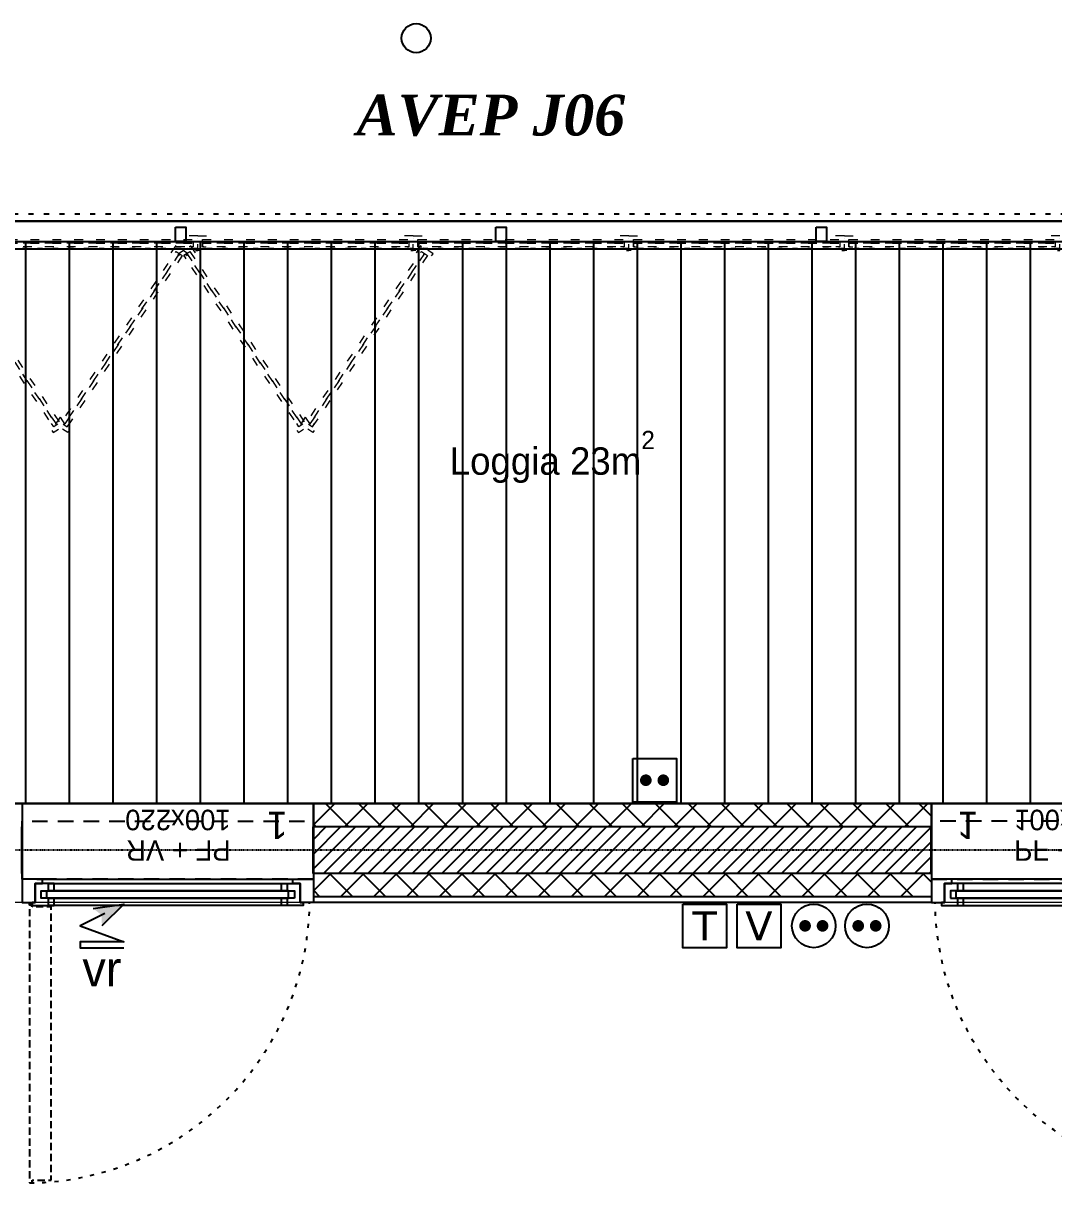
# Model space of a CAD drawing. Header units: centimetres. Extents: x 2648 to 12729, y 1890 to 6224.
# Drawn here: x 10297.7 to 10651.3, y 4779.8 to 5185.2 of the extents above; entities that cross this region are included whole.
import ezdxf

# ---------------------------------------------------------------- set-up
doc = ezdxf.new("R2010")
doc.units = ezdxf.units.CM
for name, pattern in [('ACAD_ISO03W100', [0.295276, 0.11811, -0.177165]), ('Style de ligne -1', [0.41664, 0.20828, -0.20836]), ('Style de ligne -14', [0.147638, 0.098425, -0.049213]), ('Style de ligne -17', [0.347222, 0.20828, -0.138942]), ('Style de ligne -18', [0.164042, 0.054681, -0.109361]), ('Style de ligne -5', [0.20828, 0.069425, -0.138855])]:
    doc.linetypes.add(name, pattern=pattern)
for name, color, linetype in [('B aménagement intérieur', 252, 'Continuous'), ('B GÈnÈral_Hatch', 252, 'Continuous'), ('B Général', 252, 'Continuous'), ('C ANNOTATIONS-axes horizontaux', 252, 'Style de ligne -1'), ('C ANNOTATIONS-prestations', 252, 'Continuous'), ('D SURFACES-shab', 252, 'Continuous'), ('Général', 252, 'Continuous'), ('prlm-EAU-EPEXT', 145, 'Continuous')]:
    doc.layers.add(name, color=color, linetype=linetype)
for name, color, linetype, lineweight in [('B BATI-lumon', 252, 'Continuous', 20), ('prlm-ELEC-CFA', 1, 'Continuous', 25), ('prlm-ELEC-CFO', 10, 'Continuous', 25), ('w_.prlm-EAU-EPEXT', 252, 'Continuous', 18)]:
    doc.layers.add(name, color=color, linetype=linetype, lineweight=lineweight)
doc.layers.add('prlm-ZEROPLOT', color=254, linetype='Continuous', plot=False)
doc.styles.add('Eurostile', font='Eurosti.TTF')
doc.styles.add('Eurostile (bold)', font='Eurostib.TTF')
doc.styles.add('prlm-eau-ep', font='timesbi.ttf', dxfattribs={"height": 18})
doc.styles.add('prlm-elec-cfo', font='comic.ttf', dxfattribs={"height": 12})
doc.styles.get("Standard").update_dxf_attribs({"font": 'isocp.shx', "height": 15})
doc.styles.add('Times New Roman (bold italic)', font='timesbi.ttf')
pattern_1 = [(-135, (0, 0), (5.656854, -5.656854), []), (-45, (0, 0), (-5.656854, -5.656854), [])]

# ---------------------------------------------------------------- blocks, each defined once
blk = doc.blocks.new('B 80.Groupe-10-1')
at = {"layer": 'B Général', "linetype": 'Continuous'}
for p, q in [((9810.48, 5117.4), (11031.39, 5117.4)), ((10298.33, 5110.39), (10298.33, 4917.39)), ((10313.33, 5110.39), (10313.33, 4917.39)), ((10328.33, 5110.39), (10328.33, 4917.39)), ((10343.33, 5110.39), (10343.33, 4917.39)), ((10358.33, 5110.39), (10358.33, 4917.39)), ((10373.33, 5110.39), (10373.33, 4917.39)), ((10388.33, 5110.39), (10388.33, 4917.39)), ((10403.33, 5110.39), (10403.33, 4917.39)), ((10418.33, 5110.39), (10418.33, 4917.39)), ((10433.33, 5110.39), (10433.33, 4917.39)), ((10448.33, 5110.39), (10448.33, 4917.39)), ((10463.33, 5110.39), (10463.33, 4917.39)), ((10478.33, 5110.39), (10478.33, 4917.39)), ((10493.33, 5110.39), (10493.33, 4917.39)), ((10508.33, 5110.39), (10508.33, 4917.39)), ((10523.33, 5110.39), (10523.33, 4917.39)), ((10538.33, 5110.39), (10538.33, 4917.39)), ((10553.33, 5110.39), (10553.33, 4917.39)), ((10568.33, 5110.39), (10568.33, 4917.39)), ((10583.33, 5110.39), (10583.33, 4917.39)), ((10598.33, 5110.39), (10598.33, 4917.39)), ((10613.33, 5110.39), (10613.33, 4917.39)), ((10628.33, 5110.39), (10628.33, 4917.39)), ((10643.33, 5110.39), (10643.33, 4917.39))]:
    blk.add_line(p, q, dxfattribs=at)
at = {"layer": 'B Général', "linetype": 'Style de ligne -5', "ltscale": 25.4, "flags": 128}
blk.add_lwpolyline([(11031.39, 4893.39), (11019.43, 4893.39), (11019.43, 5107.88), (9810.48, 5107.88), (9810.48, 5119.84), (11031.39, 5119.84)], close=True, dxfattribs=at)
at = {"layer": 'B Général', "linetype": 'Continuous', "flags": 128}
for points in [[(10349.83, 5115.34), (10353.33, 5115.34), (10353.33, 5110.34), (10349.83, 5110.34)], [(10459.83, 5115.34), (10463.33, 5115.34), (10463.33, 5110.34), (10459.83, 5110.34)], [(10569.83, 5115.34), (10573.33, 5115.34), (10573.33, 5110.34), (10569.83, 5110.34)], [(11031.39, 4893.39), (10859.39, 4893.39), (10859.39, 4917.39), (9810.48, 4917.39), (9810.48, 5110.34), (11031.39, 5110.34)]]:
    blk.add_lwpolyline(points, close=True, dxfattribs=at)
blk = doc.blocks.new('B 80.T3 BS 107 (2D)')
at = {"layer": 'D SURFACES-shab', "lineweight": 18, "flags": 128}
blk.add_lwpolyline([(-138.3, 43.58), (-69.24, 43.59), (-69.27, 129.5), (78.3, 129.5), (78.3, 43.58), (498.3, 43.58), (498.3, -328.51), (-138.3, -328.51)], close=True, dxfattribs=at)
blk = doc.blocks.new('B 80.PF 100.220 + VR')
at = {"layer": 'B Général', "linetype": 'Continuous'}
for p, q in [((-50, 7), (-50, 17)), ((50, 7), (50, 17))]:
    blk.add_line(p, q, dxfattribs=at)
at = {"layer": 'B Général'}
blk.add_line((45, 9), (-45, 9), dxfattribs=at)
at = {"layer": 'B Général', "linetype": 'Continuous', "lineweight": 35}
for p, q in [((-50, 7), (-50, -9)), ((50, 7), (50, -9))]:
    blk.add_line(p, q, dxfattribs=at)
at = {"layer": 'B Général', "linetype": 'Style de ligne -14', "ltscale": 25.4, "flags": 128}
blk.add_lwpolyline([(47.5, 113.27), (46.5, 113.27), (46.5, 112.27), (40, 112.27), (40, 18.5), (46.5, 18.5), (46.5, 17.5), (47.5, 17.5)], close=True, dxfattribs=at)
at = {"layer": 'B Général', "flags": 128}
for points in [[(-43, 10.5), (-43, 9), (-50, 9), (-50, 17), (-45.5, 17), (-45.5, 10.5)], [(-41, 18), (41, 18), (41, 15.5), (-41, 15.5)], [(43, 10.5), (43, 9), (50, 9), (50, 17), (45.5, 17), (45.5, 10.5)], [(-43.5, 15.5), (43.5, 15.5), (43.5, 13), (-43.5, 13)], [(-41, 13), (41, 13), (41, 10.5), (-41, 10.5)]]:
    blk.add_lwpolyline(points, close=True, dxfattribs=at)
at = {"layer": 'B Général', "linetype": 'Continuous', "flags": 128}
for points in [[(-39, 15.5), (-41.5, 15.5), (-41.5, 13), (-39, 13), (-39, 10.5), (-45.5, 10.5), (-45.5, 17), (-46.5, 17), (-46.5, 18), (-39, 18)], [(39, 15.5), (41.5, 15.5), (41.5, 13), (39, 13), (39, 10.5), (45.5, 10.5), (45.5, 17), (46.5, 17), (46.5, 18), (39, 18)]]:
    blk.add_lwpolyline(points, close=True, dxfattribs=at)
at = {"layer": 'B Général', "linetype": 'Style de ligne -17', "ltscale": 25.4, "flags": 128}
blk.add_lwpolyline([(-50, 9), (50, 9), (50, -11), (-50, -11)], close=True, dxfattribs=at)
at = {"layer": 'B Général', "flags": 128}
blk.add_lwpolyline([(-50, -9), (-50, -17), (50, -17), (50, -9)], dxfattribs=at)
at = {"layer": 'B Général'}
blk.add_circle((47, 17.5), 0.5, dxfattribs=at)
at = {"layer": 'B Général', "linetype": 'Style de ligne -18', "ltscale": 25.4}
blk.add_arc((48.78, 15.78), 97.5, 90.8973, 179.2823, dxfattribs=at)
at = {"layer": 'B Général', "insert": (-21.61, 2.65), "char_height": 7.059, "attachment_point": 1, "rotation": 360, "line_spacing_factor": 0.894142, "style": 'Eurostile'}
blk.add_mtext('PF + VR', dxfattribs=at)
at = {"layer": 'C ANNOTATIONS-prestations', "attachment_point": 1, "rotation": 360, "line_spacing_factor": 0.894142}
for s, insert, char_height, style in [('1', (-41.14, -4.77), 9.41, 'Eurostile (bold)'), ('100x220', (-21.61, -7.83), 7.059, 'Eurostile')]:
    blk.add_mtext(s, dxfattribs=dict(at, insert=insert, char_height=char_height, style=style))
blk = doc.blocks.new('B 80.w_.xi.epext')
at = {"layer": 'w_.prlm-EAU-EPEXT', "linetype": 'Continuous', "lineweight": 18}
blk.add_circle((0, 0), 5, dxfattribs=at)
blk = doc.blocks.new('B 80.Groupe-28-1')
at = {"layer": 'w_.prlm-EAU-EPEXT'}
blk.add_blockref('B 80.w_.xi.epext', (10432.48, 5180.18), dxfattribs=at)
at = {"layer": 'w_.prlm-EAU-EPEXT', "insert": (10411.99, 5160.77), "char_height": 13.989, "width": 127.276, "attachment_point": 1, "line_spacing_factor": 1.004802, "style": 'Times New Roman (bold italic)'}
blk.add_mtext('AVEP J06', dxfattribs=at)
blk = doc.blocks.new('B 80.Groupe-30-1')
at = {"layer": 'B BATI-lumon', "linetype": 'ACAD_ISO03W100', "ltscale": 25.4, "flags": 128}
for points in [[(10283.5, 5112.3), (10287, 5112.3), (10287, 5111.06), (10285.08, 5111.06), (10285.08, 5108.56), (10287, 5108.56), (10287, 5107.3), (10283.5, 5107.3), (10283.5, 5111.3), (10283.5, 5111.3)], [(10285.08, 5111.06), (10355.92, 5111.06), (10355.92, 5109.81), (10285.08, 5109.81)], [(10285.08, 5109.81), (10355.92, 5109.81), (10355.92, 5108.56), (10285.08, 5108.56)], [(10357.5, 5112.3), (10354, 5112.3), (10354, 5111.06), (10355.92, 5111.06), (10355.92, 5108.56), (10354, 5108.56), (10354, 5107.3), (10357.5, 5107.3), (10357.5, 5111.3), (10357.5, 5111.3)]]:
    blk.add_lwpolyline(points, close=True, dxfattribs=at)
blk = doc.blocks.new('B 80.Groupe-31-1')
at = {"layer": 'B BATI-lumon', "linetype": 'ACAD_ISO03W100', "ltscale": 25.4, "flags": 128}
for points in [[(10357.5, 5112.3), (10361, 5112.3), (10361, 5111.06), (10359.08, 5111.06), (10359.08, 5108.56), (10361, 5108.56), (10361, 5107.3), (10357.5, 5107.3), (10357.5, 5111.3), (10357.5, 5111.3)], [(10359.08, 5111.06), (10429.92, 5111.06), (10429.92, 5109.81), (10359.08, 5109.81)], [(10359.08, 5109.81), (10429.92, 5109.81), (10429.92, 5108.56), (10359.08, 5108.56)], [(10431.5, 5112.3), (10428, 5112.3), (10428, 5111.06), (10429.92, 5111.06), (10429.92, 5108.56), (10428, 5108.56), (10428, 5107.3), (10431.5, 5107.3), (10431.5, 5111.3), (10431.5, 5111.3)]]:
    blk.add_lwpolyline(points, close=True, dxfattribs=at)
blk = doc.blocks.new('B 80.Groupe-32-1')
at = {"layer": 'B BATI-lumon', "linetype": 'ACAD_ISO03W100', "ltscale": 25.4, "flags": 128}
for points in [[(10431.5, 5112.3), (10435, 5112.3), (10435, 5111.06), (10433.08, 5111.06), (10433.08, 5108.56), (10435, 5108.56), (10435, 5107.3), (10431.5, 5107.3), (10431.5, 5111.3), (10431.5, 5111.3)], [(10433.08, 5111.06), (10503.92, 5111.06), (10503.92, 5109.81), (10433.08, 5109.81)], [(10433.08, 5109.81), (10503.92, 5109.81), (10503.92, 5108.56), (10433.08, 5108.56)], [(10505.5, 5112.3), (10502, 5112.3), (10502, 5111.06), (10503.92, 5111.06), (10503.92, 5108.56), (10502, 5108.56), (10502, 5107.3), (10505.5, 5107.3), (10505.5, 5111.3), (10505.5, 5111.3)]]:
    blk.add_lwpolyline(points, close=True, dxfattribs=at)
blk = doc.blocks.new('B 80.Groupe-47-1')
at = {"layer": 'B BATI-lumon', "linetype": 'ACAD_ISO03W100', "ltscale": 25.4, "flags": 128}
for points in [[(10270.74, 5108.95), (10272.69, 5106.04), (10271.66, 5105.35), (10270.59, 5106.95), (10268.51, 5105.55), (10269.58, 5103.96), (10268.54, 5103.25), (10266.59, 5106.16), (10269.91, 5108.39), (10269.91, 5108.39)], [(10269.55, 5106.25), (10309.05, 5047.44), (10308.01, 5046.74), (10268.51, 5105.55)], [(10270.59, 5106.95), (10310.09, 5048.13), (10309.05, 5047.44), (10269.55, 5106.25)], [(10312, 5047.52), (10310.05, 5050.42), (10309.02, 5049.73), (10310.09, 5048.13), (10308.01, 5046.74), (10306.94, 5048.34), (10305.9, 5047.64), (10307.85, 5044.73), (10311.17, 5046.96), (10311.17, 5046.96)]]:
    blk.add_lwpolyline(points, close=True, dxfattribs=at)
blk = doc.blocks.new('B 80.Groupe-48-1')
at = {"layer": 'B BATI-lumon', "linetype": 'ACAD_ISO03W100', "ltscale": 25.4, "flags": 128}
for points in [[(10349.94, 5108.95), (10347.98, 5106.04), (10349.02, 5105.35), (10350.09, 5106.95), (10352.17, 5105.55), (10351.09, 5103.96), (10352.14, 5103.25), (10354.09, 5106.16), (10350.77, 5108.39), (10350.77, 5108.39)], [(10351.13, 5106.25), (10311.62, 5047.44), (10310.59, 5048.13), (10350.09, 5106.95)], [(10352.16, 5105.55), (10312.66, 5046.74), (10311.62, 5047.44), (10351.13, 5106.25)], [(10308.68, 5047.52), (10310.63, 5050.42), (10311.66, 5049.73), (10310.59, 5048.13), (10312.67, 5046.74), (10313.74, 5048.34), (10314.78, 5047.64), (10312.83, 5044.73), (10309.51, 5046.96), (10309.51, 5046.96)]]:
    blk.add_lwpolyline(points, close=True, dxfattribs=at)
blk = doc.blocks.new('B 80.Groupe-53-1')
at = {"layer": 'B BATI-lumon', "linetype": 'ACAD_ISO03W100', "ltscale": 25.4, "flags": 128}
for points in [[(10579.5, 5112.3), (10583, 5112.3), (10583, 5111.06), (10581.08, 5111.06), (10581.08, 5108.56), (10583, 5108.56), (10583, 5107.3), (10579.5, 5107.3), (10579.5, 5111.3), (10579.5, 5111.3)], [(10581.08, 5111.06), (10651.92, 5111.06), (10651.92, 5109.81), (10581.08, 5109.81)], [(10581.08, 5109.81), (10651.92, 5109.81), (10651.92, 5108.56), (10581.08, 5108.56)], [(10653.5, 5112.3), (10650, 5112.3), (10650, 5111.06), (10651.92, 5111.06), (10651.92, 5108.56), (10650, 5108.56), (10650, 5107.3), (10653.5, 5107.3), (10653.5, 5111.3), (10653.5, 5111.3)]]:
    blk.add_lwpolyline(points, close=True, dxfattribs=at)
blk = doc.blocks.new('B 80.Groupe-55-1')
at = {"layer": 'B BATI-lumon', "linetype": 'ACAD_ISO03W100', "ltscale": 25.4, "flags": 128}
for points in [[(10354.92, 5108.95), (10356.87, 5106.04), (10355.84, 5105.35), (10354.77, 5106.95), (10352.69, 5105.55), (10353.76, 5103.96), (10352.72, 5103.25), (10350.77, 5106.16), (10354.09, 5108.39), (10354.09, 5108.39)], [(10353.73, 5106.25), (10393.23, 5047.44), (10392.19, 5046.74), (10352.69, 5105.55)], [(10354.77, 5106.95), (10394.27, 5048.13), (10393.23, 5047.44), (10353.73, 5106.25)], [(10396.18, 5047.52), (10394.23, 5050.42), (10393.2, 5049.73), (10394.27, 5048.13), (10392.19, 5046.74), (10391.12, 5048.34), (10390.07, 5047.64), (10392.03, 5044.73), (10395.35, 5046.96), (10395.35, 5046.96)]]:
    blk.add_lwpolyline(points, close=True, dxfattribs=at)
blk = doc.blocks.new('B 80.Groupe-56-1')
at = {"layer": 'B BATI-lumon', "linetype": 'ACAD_ISO03W100', "ltscale": 25.4, "flags": 128}
for points in [[(10434.11, 5108.95), (10432.16, 5106.04), (10433.19, 5105.35), (10434.26, 5106.95), (10436.34, 5105.55), (10435.27, 5103.96), (10436.31, 5103.25), (10438.26, 5106.16), (10434.94, 5108.39), (10434.94, 5108.39)], [(10435.3, 5106.25), (10395.8, 5047.44), (10394.76, 5048.13), (10434.26, 5106.95)], [(10436.34, 5105.55), (10396.84, 5046.74), (10395.8, 5047.44), (10435.3, 5106.25)], [(10392.85, 5047.52), (10394.81, 5050.42), (10395.84, 5049.73), (10394.76, 5048.13), (10396.84, 5046.74), (10397.91, 5048.34), (10398.96, 5047.64), (10397.01, 5044.73), (10393.69, 5046.96), (10393.69, 5046.96)]]:
    blk.add_lwpolyline(points, close=True, dxfattribs=at)
blk = doc.blocks.new('B 80.Groupe-57-1')
at = {"layer": 'B BATI-lumon', "linetype": 'ACAD_ISO03W100', "ltscale": 25.4, "flags": 128}
for points in [[(10505.5, 5112.3), (10509, 5112.3), (10509, 5111.06), (10507.08, 5111.06), (10507.08, 5108.56), (10509, 5108.56), (10509, 5107.3), (10505.5, 5107.3), (10505.5, 5111.3), (10505.5, 5111.3)], [(10507.08, 5111.06), (10577.92, 5111.06), (10577.92, 5109.81), (10507.08, 5109.81)], [(10507.08, 5109.81), (10577.92, 5109.81), (10577.92, 5108.56), (10507.08, 5108.56)], [(10579.5, 5112.3), (10576, 5112.3), (10576, 5111.06), (10577.92, 5111.06), (10577.92, 5108.56), (10576, 5108.56), (10576, 5107.3), (10579.5, 5107.3), (10579.5, 5111.3), (10579.5, 5111.3)]]:
    blk.add_lwpolyline(points, close=True, dxfattribs=at)
blk = doc.blocks.new('B 80.Groupe-60-1')
at = {"layer": 'B BATI-lumon'}
for name in ['B 80.Groupe-47-1', 'B 80.Groupe-30-1', 'B 80.Groupe-48-1', 'B 80.Groupe-55-1', 'B 80.Groupe-31-1', 'B 80.Groupe-56-1', 'B 80.Groupe-32-1', 'B 80.Groupe-57-1', 'B 80.Groupe-53-1']:
    blk.add_blockref(name, (0, 0), dxfattribs=at)
blk = doc.blocks.new('B 80.Groupe-109-1')
at = {"layer": 'B BATI-lumon'}
blk.add_blockref('B 80.Groupe-60-1', (0, 0), dxfattribs=at)
blk = doc.blocks.new('xi.epext')
at = {"layer": 'prlm-EAU-EPEXT', "color": 0, "linetype": 'ByBlock', "lineweight": -2}
blk.add_circle((0, 0), 5, dxfattribs=at)
blk = doc.blocks.new('xi.VR')
at = {"layer": 'prlm-ELEC-CFO', "lineweight": 5}
blk.add_hatch(color=0, dxfattribs=at).paths.add_polyline_path([(-3, 6), (-0.1, 3.7), (0, 0), (7.5, 7.5)])
at = {"layer": 'prlm-ELEC-CFO', "color": 0}
for points in [[(0.95, 4.23), (-7.5, 0), (7.5, -5.5), (-7.5, -5.5), (-7.5, -7.5), (7.5, -7.5)], [(-3, 6), (7.5, 7.5), (0, 0)]]:
    blk.add_lwpolyline(points, dxfattribs=at)
blk = doc.blocks.new('xi.TEL')
at = {"layer": 'prlm-ELEC-CFA', "color": 0, "linetype": 'ByBlock', "lineweight": -2, "flags": 128}
blk.add_lwpolyline([(-7.5, 7.5), (7.5, 7.5), (7.5, -7.5), (-7.5, -7.5)], close=True, dxfattribs=at)
at = {"layer": 'prlm-ELEC-CFA', "color": 0, "linetype": 'ByBlock', "insert": (0, 0), "char_height": 10, "width": 11.36, "attachment_point": 5}
blk.add_mtext('{\\fVerdana|b0|i0|c0|p34;T}', dxfattribs=at)
blk = doc.blocks.new('xi.TV')
at = {"layer": 'prlm-ELEC-CFA', "color": 0, "linetype": 'ByBlock', "lineweight": -2, "flags": 128}
blk.add_lwpolyline([(-7.5, 7.5), (7.5, 7.5), (7.5, -7.5), (-7.5, -7.5)], close=True, dxfattribs=at)
at = {"layer": 'prlm-ELEC-CFA', "color": 0, "linetype": 'ByBlock', "insert": (0, 0), "char_height": 10, "width": 11.36, "attachment_point": 5}
blk.add_mtext('{\\fVerdana|b0|i0|c0|p34;V}', dxfattribs=at)
blk = doc.blocks.new('xi.PC')
at = {"color": 0, "lineweight": 5}
blk.add_wipeout([(-7.5, -7.5), (7.5, -7.5), (7.5, 7.5), (-7.5, 7.5)], dxfattribs=at).dxf.layer = 'prlm-ELEC-CFO'
at = {"layer": 'prlm-ELEC-CFO', "color": 0, "linetype": 'ByBlock', "lineweight": 5, "const_width": 2}
for points in [[(-4, 0, 1), (-2, 0, 1)], [(2, 0, 1), (4, 0, 1)]]:
    blk.add_lwpolyline(points, format="xyb", close=True, dxfattribs=at)
at = {"layer": 'prlm-ELEC-CFO', "color": 0, "linetype": 'ByBlock', "lineweight": -2}
blk.add_circle((0, 0), 7.5, dxfattribs=at)
blk = doc.blocks.new('xi.PC-EXT')
at = {"layer": 'prlm-ELEC-CFO', "color": 0, "linetype": 'ByBlock', "lineweight": -2, "flags": 128}
blk.add_lwpolyline([(-7.5, 7.5), (7.5, 7.5), (7.5, -7.5), (-7.5, -7.5)], close=True, dxfattribs=at)
at = {"layer": 'prlm-ELEC-CFO', "color": 0, "linetype": 'ByBlock', "lineweight": 5, "const_width": 2}
for points in [[(-4, 0, 1), (-2, 0, 1)], [(2, 0, 1), (4, 0, 1)]]:
    blk.add_lwpolyline(points, format="xyb", close=True, dxfattribs=at)

msp = doc.modelspace()

# ---------------------------------------------------------------- hatches: boundary and pattern name
at = {"layer": 'B GÈnÈral_Hatch', "linetype": 'Continuous'}
h = msp.add_hatch(dxfattribs=at)
h.set_pattern_fill('02_ISOLANT', color=256, angle=-180, style=0, pattern_type=2)
h.set_pattern_definition(pattern_1)
h.paths.add_polyline_path([(10609.388, 4909.389), (10609.388, 4917.389), (10397.178, 4917.389), (10397.178, 4909.389)])
h = msp.add_hatch(dxfattribs=at)
h.set_pattern_fill('50_BETON', color=256, style=0, pattern_type=2)
h.set_pattern_definition([(45, (0, 0), (2.4253472, -2.6458333), [])])
h.paths.add_polyline_path([(10609.388, 4893.389), (10609.388, 4909.389), (10397.178, 4909.389), (10397.178, 4893.389)])
h = msp.add_hatch(dxfattribs=at)
h.set_pattern_fill('02_ISOLANT', color=256, angle=-180, style=0, pattern_type=2)
h.set_pattern_definition(pattern_1)
h.paths.add_polyline_path([(10609.388, 4885.389), (10609.388, 4893.389), (10397.178, 4893.389), (10397.178, 4885.389)])

# ---------------------------------------------------------------- linework, layer by layer
at = {"layer": 'B Général', "linetype": 'Continuous'}
for p, q in [((10609.388, 4917.389), (10397.178, 4917.389)), ((10397.178, 4917.389), (10397.178, 4883.389)), ((10609.388, 4917.389), (10397.178, 4917.389)), ((10609.388, 4917.389), (10609.388, 4883.389)), ((10609.388, 4909.389), (10397.178, 4909.389)), ((10609.388, 4893.389), (10397.178, 4893.389)), ((10609.388, 4885.389), (10397.178, 4885.389)), ((10609.388, 4885.389), (10397.178, 4885.389)), ((10609.388, 4883.389), (10397.178, 4883.389)), ((10609.388, 4883.389), (10397.178, 4883.389))]:
    msp.add_line(p, q, dxfattribs=at)
at = {"layer": 'B Général', "linetype": 'Continuous', "lineweight": 18}
for p, q in [((10609.388, 4909.389), (10397.178, 4909.389)), ((10609.388, 4893.389), (10397.178, 4893.389))]:
    msp.add_line(p, q, dxfattribs=at)
at = {"layer": 'C ANNOTATIONS-axes horizontaux'}
msp.add_line((12370.813, 4901.389), (2960.813, 4901.389), dxfattribs=at)
msp.add_line((12370.813, 4901.389), (2960.813, 4901.389), dxfattribs=at)
at = {"layer": 'D SURFACES-shab', "linetype": 'Continuous', "flags": 128}
msp.add_lwpolyline([(11018.331, 4917.389), (9810.484, 4917.389), (9810.484, 5107.882), (11018.331, 5107.882)], close=True, dxfattribs=at)
at = {"layer": 'prlm-ZEROPLOT'}
for points in [[(8418.485, 4917.388), (11031.388, 4917.388), (11031.388, 5117.389), (8418.485, 5117.389)], [(8418.485, 4917.388), (10859.388, 4917.388), (10859.389, 3517.39), (9818.485, 3517.39), (9818.485, 2192.491), (8418.485, 2192.491)]]:
    msp.add_lwpolyline(points, close=True, dxfattribs=at)

# ---------------------------------------------------------------- block references
at = {"layer": 'B aménagement intérieur', "xscale": -1, "rotation": 180}
msp.add_blockref('B 80.T3 BS 107 (2D)', (10327.092, 4554.878), dxfattribs=at)
at = {"layer": 'B BATI-lumon'}
msp.add_blockref('B 80.Groupe-109-1', (0, 0), dxfattribs=at)
at = {"layer": 'B Général'}
msp.add_blockref('B 80.Groupe-10-1', (0, 0), dxfattribs=at)
at = {"layer": 'B Général', "rotation": 180.0000000033345}
msp.add_blockref('B 80.PF 100.220 + VR', (10347.178, 4900.389), dxfattribs=at)
at = {"layer": 'B Général', "xscale": -1, "rotation": 180.0000000033345}
msp.add_blockref('B 80.PF 100.220 + VR', (10659.388, 4900.389), dxfattribs=at)
at = {"layer": 'Général'}
msp.add_blockref('B 80.Groupe-28-1', (0, 0), dxfattribs=at)
at = {"layer": 'prlm-EAU-EPEXT'}
msp.add_blockref('xi.epext', (10432.478, 5180.181), dxfattribs=at)
at = {"layer": 'prlm-ELEC-CFA'}
for name, p in [('xi.TEL', (10531.515, 4875.388)), ('xi.TV', (10550.145, 4875.388))]:
    msp.add_blockref(name, p, dxfattribs=at)
at = {"layer": 'prlm-ELEC-CFO'}
msp.add_blockref('xi.PC-EXT', (10514.335, 4925.389), dxfattribs=at)

# ---------------------------------------------------------------- texts
at = {"layer": 'D SURFACES-shab', "insert": (10444, 5045.34), "char_height": 9.412, "width": 264, "attachment_point": 1, "line_spacing_factor": 0.894142, "style": 'Eurostile'}
msp.add_mtext('Loggia 23m{\\H0.6667x;\\S2^ ;}', dxfattribs=at)
at = {"layer": 'prlm-EAU-EPEXT', "insert": (10411.991, 5160.779), "char_height": 14, "width": 127.27602, "attachment_point": 1, "style": 'prlm-eau-ep'}
msp.add_mtext('AVEP J06', dxfattribs=at)

# ---------------------------------------------------------------- next in the draw order: block references
at = {"layer": 'prlm-ELEC-CFO'}
for p in [(10569.011, 4875.388), (10587.261, 4875.389)]:
    msp.add_blockref('xi.PC', p, dxfattribs=at)

# ---------------------------------------------------------------- next in the draw order: texts
at = {"layer": 'prlm-ELEC-CFO', "lineweight": 20, "insert": (10324.571, 4860.671), "char_height": 12, "attachment_point": 5, "line_spacing_factor": 0.8, "style": 'prlm-elec-cfo', "bg_fill": 3, "box_fill_scale": 1.1, "bg_fill_color": 256, "bg_fill_transparency": 0}
msp.add_mtext('vr', dxfattribs=at)

# ---------------------------------------------------------------- next in the draw order: block references
at = {"layer": 'prlm-ELEC-CFO'}
msp.add_blockref('xi.VR', (10324.571, 4875.388), dxfattribs=at)

doc.saveas('drawing.dxf')
